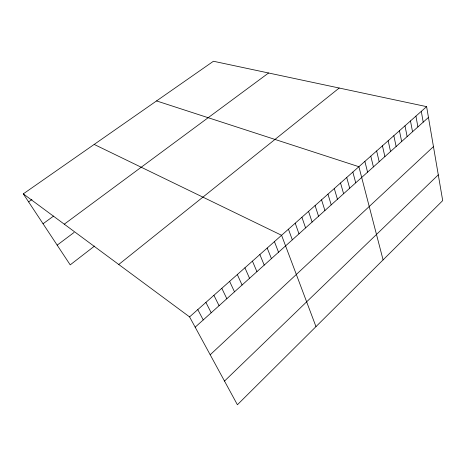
<?xml version="1.0" encoding="UTF-8"?>
<svg xmlns="http://www.w3.org/2000/svg" width="466" height="466" viewBox="0 0 466 466"><rect width="100%" height="100%" fill="white"/><g stroke="black" fill="none" stroke-linecap="round" stroke-linejoin="round"><path stroke-width="0.7" d="M224.507 381.066L438.29 174.849M210.195 354.766L433.456 146.627M195.178 327.184L428.458 117.426M189.575 316.892L426.611 106.638L442.7 200.607L237.398 404.75L189.575 316.892L23.3 193.862L213.434 61.25L426.611 106.638M118.754 264.49L339.201 88.027M94.557 246.048L70.203 264.869L23.3 193.862M57.172 245.145L74.077 232.447M64.273 224.181L268.591 72.993M43.047 223.756L53.607 216.061M28.595 201.883L31.927 199.53M156.547 100.924L358.89 166.706L383.087 259.888M94.173 144.425L281.58 235.283L315.977 326.619M197.788 309.599L203.24 319.932M205.902 302.405L211.203 312.773M213.906 295.304L219.067 305.702M221.81 288.297L226.831 298.723M229.616 281.377L234.497 291.827M237.316 274.538L242.064 285.023M244.924 267.793L249.543 278.301M252.438 261.129L256.929 271.661M259.859 254.547L264.222 265.102M267.187 248.046L271.428 258.624M274.427 241.627L278.546 252.222M288.437 229.196L292.322 239.833M295.217 223.185L298.991 233.839M301.916 217.243L305.585 227.909M308.539 211.366L312.103 222.049M315.086 205.564L318.546 216.253M321.557 199.821L324.918 210.527M327.953 194.147L331.215 204.865M334.285 188.532L337.448 199.262M340.535 182.987L343.605 193.722M346.721 177.499L349.698 188.247M352.844 172.07L355.727 182.823M364.872 161.399L367.581 172.164M370.79 156.151L373.412 166.921M376.645 150.955L379.184 161.731M382.44 145.823L384.893 156.599M388.166 140.738L390.537 151.52M393.834 135.711L396.129 146.499M399.444 130.736L401.657 141.524M404.989 125.814L407.133 136.608M410.482 120.944L412.544 131.738M415.917 116.127L417.903 126.915M421.293 111.357L423.21 122.15"/></g></svg>
